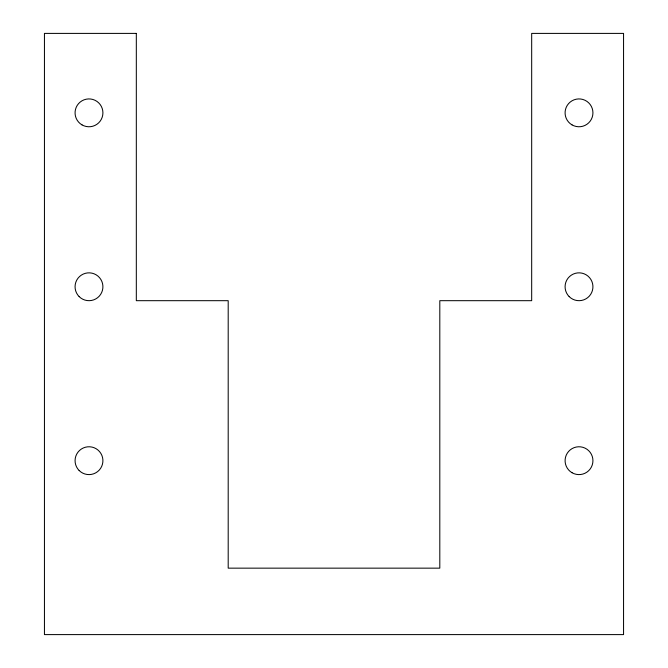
<?xml version="1.0" encoding="UTF-8"?>
<svg xmlns="http://www.w3.org/2000/svg" width="668" height="668" viewBox="0 0 668 668"><rect width="100%" height="100%" fill="white"/><g stroke="black" fill="none" stroke-linecap="round" stroke-linejoin="round"><path stroke-width="1" d="M136.322 33.4L44.447 33.4L44.447 634.6L623.553 634.6L623.553 33.4L531.678 33.4L531.678 300.683L439.803 300.683L439.803 568.151L228.197 568.151L228.197 300.683L136.322 300.683L136.322 33.4M82.03 124.899A13.919 13.919 0 0 0 102.914 112.842A13.919 13.919 0 0 0 82.03 100.784A13.919 13.919 0 0 0 82.03 124.899M572.05 472.735A13.919 13.919 0 0 0 592.933 460.678A13.919 13.919 0 0 0 572.05 448.629A13.919 13.919 0 0 0 572.05 472.735M569.169 296.609A13.919 13.919 0 0 0 592.458 290.363A13.919 13.919 0 0 0 575.407 273.312A13.919 13.919 0 0 0 569.169 296.609M572.05 124.899A13.919 13.919 0 0 0 592.933 112.842A13.919 13.919 0 0 0 572.05 100.784A13.919 13.919 0 0 0 572.05 124.899M79.15 470.522A13.919 13.919 0 0 0 102.438 464.285A13.919 13.919 0 0 0 85.387 447.234A13.919 13.919 0 0 0 79.15 470.522M79.15 296.609A13.919 13.919 0 0 0 102.438 290.363A13.919 13.919 0 0 0 85.387 273.312A13.919 13.919 0 0 0 79.15 296.609"/></g></svg>
